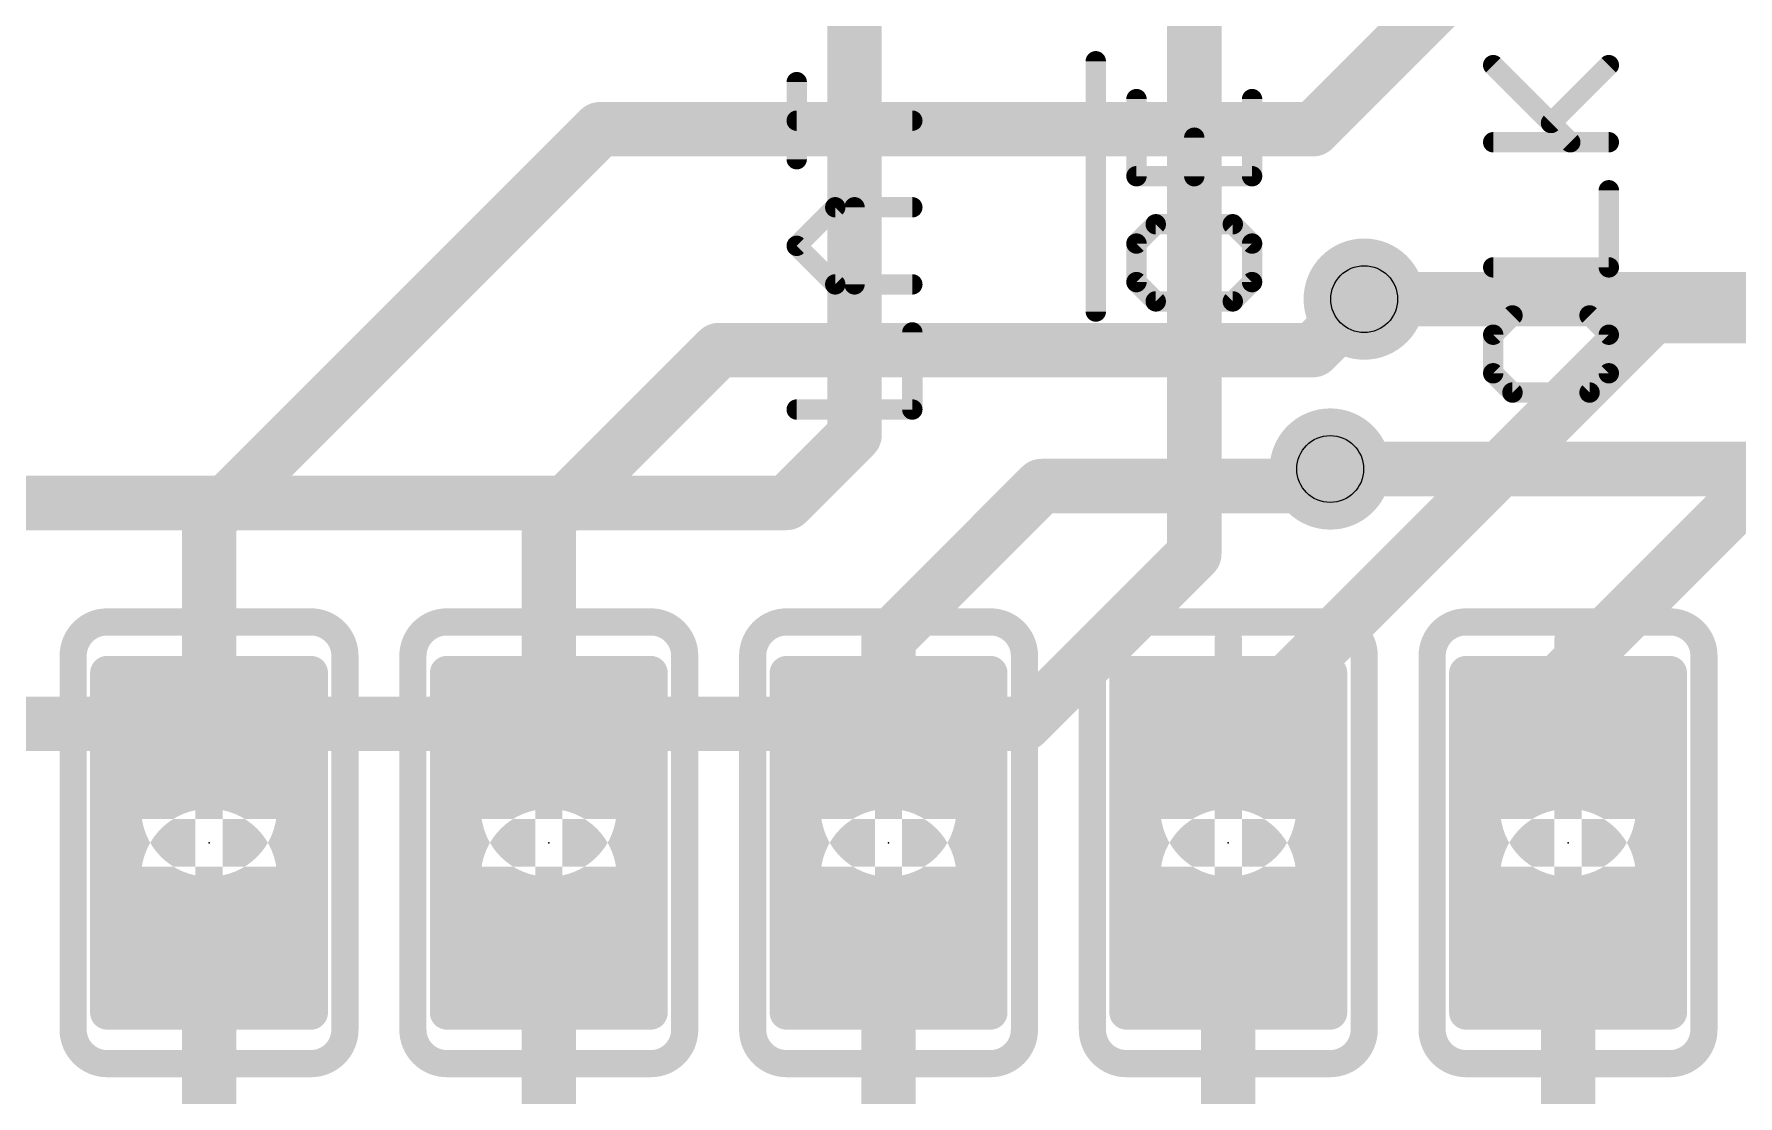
# Model space of a CAD drawing. Extents: x -15 to 76.8, y -9.1 to 59.1.
# Drawn here: x 30.44 to 43.18, y 37.99 to 45.92 of the extents above; entities that cross this region are included whole.
import ezdxf

# ---------------------------------------------------------------- set-up
doc = ezdxf.new("R2010")
doc.units = 0
for name, color, linetype in [('1', 12, 'CONTINUOUS'), ('16', 5, 'CONTINUOUS'), ('18', 110, 'CONTINUOUS'), ('21', 40, 'CONTINUOUS'), ('23', 53, 'CONTINUOUS'), ('29', 253, 'CONTINUOUS'), ('44', 253, 'CONTINUOUS'), ('51', 253, 'CONTINUOUS')]:
    doc.layers.add(name, color=color, linetype=linetype)

# ---------------------------------------------------------------- blocks, each defined once
blk = doc.blocks.new('RECT')
blk.add_solid([(-0.5, -0.5), (0.5, -0.5), (-0.5, 0.5), (0.5, 0.5)])
blk = doc.blocks.new('ROUNDV')
at = {"const_width": 0.5}
blk.add_lwpolyline([(0, -0.25, 1), (0, 0.25, 1), (0, -0.25)], format="xyb", dxfattribs=at)

msp = doc.modelspace()

# ---------------------------------------------------------------- linework, layer by layer
at = {"layer": '1', "const_width": 0.4064}
for points in [[(40.005, 45.212), (41.656, 46.863)], [(31.75, 42.291), (34.671, 45.212)], [(34.671, 45.212), (40.005, 45.212)], [(40.005, 43.561), (40.386, 43.942)], [(39.37, 40.64), (42.545, 43.815)], [(42.545, 43.815), (44.958, 43.815)], [(34.29, 42.291), (35.56, 43.561)], [(35.56, 43.561), (40.005, 43.561)], [(41.91, 41.148), (43.688, 42.926)], [(40.005, 42.545), (40.132, 42.672)], [(36.83, 41.402), (37.973, 42.545)], [(37.973, 42.545), (40.005, 42.545)], [(31.75, 40.64), (31.75, 42.291)], [(34.29, 40.64), (34.29, 42.291)], [(36.83, 40.64), (36.83, 41.402)], [(41.91, 40.64), (41.91, 41.148)], [(31.75, 39.116), (31.75, 36.83)], [(34.29, 39.116), (34.29, 36.83)], [(36.83, 39.116), (36.83, 36.83)], [(39.37, 39.116), (39.37, 36.83)], [(41.91, 39.116), (41.91, 36.83)]]:
    msp.add_lwpolyline(points, dxfattribs=at)
at = {"layer": '1', "const_width": 0.2032}
for points in [[(34.671, 45.3136, 1), (34.671, 45.1104)], [(34.7428, 45.1402, 1), (34.5992, 45.2838)], [(39.9332, 45.2838, 1), (40.0768, 45.1402)], [(40.005, 45.1104, 1), (40.005, 45.3136)], [(40.4578, 43.8702, 1), (40.3142, 44.0138)], [(42.545, 43.9166, 1), (42.545, 43.7134)], [(42.6168, 43.7432, 1), (42.4732, 43.8868)], [(35.56, 43.6626, 1), (35.56, 43.4594)], [(35.6318, 43.4892, 1), (35.4882, 43.6328)], [(39.9332, 43.6328, 1), (40.0768, 43.4892)], [(40.005, 43.4594, 1), (40.005, 43.6626)], [(40.2038, 42.6002, 1), (40.0602, 42.7438)], [(37.973, 42.6466, 1), (37.973, 42.4434)], [(38.0448, 42.4732, 1), (37.9012, 42.6168)], [(39.9332, 42.6168, 1), (40.0768, 42.4732)], [(40.005, 42.4434, 1), (40.005, 42.6466)], [(31.8516, 42.291, 1), (31.6484, 42.291)], [(31.6782, 42.3628, 1), (31.8218, 42.2192)], [(34.3916, 42.291, 1), (34.1884, 42.291)], [(34.2182, 42.3628, 1), (34.3618, 42.2192)], [(36.9316, 41.402, 1), (36.7284, 41.402)], [(36.7582, 41.4738, 1), (36.9018, 41.3302)], [(42.0116, 41.148, 1), (41.8084, 41.148)], [(41.8382, 41.2198, 1), (41.9818, 41.0762)], [(39.2982, 40.7118, 1), (39.4418, 40.5682)], [(31.6484, 40.64, 1), (31.8516, 40.64)], [(34.1884, 40.64, 1), (34.3916, 40.64)], [(36.7284, 40.64, 1), (36.9316, 40.64)], [(41.8084, 40.64, 1), (42.0116, 40.64)], [(31.8516, 39.116, 1), (31.6484, 39.116)], [(34.3916, 39.116, 1), (34.1884, 39.116)], [(36.9316, 39.116, 1), (36.7284, 39.116)], [(39.4716, 39.116, 1), (39.2684, 39.116)], [(42.0116, 39.116, 1), (41.8084, 39.116)]]:
    msp.add_lwpolyline(points, format="xyb", dxfattribs=at)
at = {"layer": '16', "const_width": 0.4064}
for points in [[(36.576, 46.99), (36.576, 42.926)], [(39.116, 42.037), (39.116, 46.99)], [(40.386, 43.942), (44.323, 43.942)], [(36.576, 42.926), (36.068, 42.418)], [(40.132, 42.672), (44.196, 42.672)], [(36.068, 42.418), (26.416, 42.418)], [(37.846, 40.767), (39.116, 42.037)], [(27.432, 40.767), (37.846, 40.767)]]:
    msp.add_lwpolyline(points, dxfattribs=at)
at = {"layer": '16', "const_width": 0.2032}
for points in [[(40.386, 44.0436, 1), (40.386, 43.8404)], [(36.6478, 42.8542, 1), (36.5042, 42.9978)], [(36.4744, 42.926, 1), (36.6776, 42.926)], [(40.132, 42.7736, 1), (40.132, 42.5704)], [(35.9962, 42.4898, 1), (36.1398, 42.3462)], [(36.068, 42.3164, 1), (36.068, 42.5196)], [(39.1878, 41.9652, 1), (39.0442, 42.1088)], [(39.0144, 42.037, 1), (39.2176, 42.037)], [(37.7742, 40.8388, 1), (37.9178, 40.6952)], [(37.846, 40.6654, 1), (37.846, 40.8686)]]:
    msp.add_lwpolyline(points, format="xyb", dxfattribs=at)
at = {"layer": '21'}
for points, const_width in [([(38.3794, 43.849), (38.3794, 45.72)], 0.1524), ([(41.9267, 45.1147), (41.3505, 45.6909)], 0.1524), ([(41.7826, 45.2587), (42.2148, 45.6909)], 0.1524), ([(36.1435, 44.9877), (36.1435, 45.5639)], 0.1524), ([(38.6835, 45.4369), (38.6835, 44.8607)], 0.1524), ([(39.5478, 44.8607), (39.5478, 45.4369)], 0.1524), ([(37.0078, 45.2758), (36.1435, 45.2758)], 0.1524), ([(39.1156, 44.8607), (39.1156, 45.1488)], 0.1524), ([(41.3505, 45.1147), (42.2148, 45.1147)], 0.1524), ([(38.6835, 44.8607), (39.5478, 44.8607)], 0.1524), ([(42.2148, 44.1792), (42.2148, 44.7554)], 0.1524), ([(36.1435, 44.3403), (36.4316, 44.6284)], 0.1524), ([(36.4316, 44.6284), (37.0078, 44.6284)], 0.1524), ([(36.5756, 44.0522), (36.5756, 44.6284)], 0.1524), ([(38.8275, 44.5014), (38.6835, 44.3573)], 0.1524), ([(39.4037, 44.5014), (38.8275, 44.5014)], 0.1524), ([(39.5478, 44.3573), (39.4037, 44.5014)], 0.1524), ([(36.4316, 44.0522), (36.1435, 44.3403)], 0.1524), ([(38.6835, 44.3573), (38.6835, 44.0692)], 0.1524), ([(39.5478, 44.0692), (39.5478, 44.3573)], 0.1524), ([(41.3505, 44.1792), (42.2148, 44.1792)], 0.1524), ([(37.0078, 44.0522), (36.4316, 44.0522)], 0.1524), ([(38.6835, 44.0692), (38.8275, 43.9252)], 0.1524), ([(39.4037, 43.9252), (39.5478, 44.0692)], 0.1524), ([(38.8275, 43.9252), (39.4037, 43.9252)], 0.1524), ([(41.4945, 43.8199), (41.3505, 43.6758)], 0.1524), ([(42.2148, 43.6758), (42.0707, 43.8199)], 0.1524), ([(37.0078, 43.1166), (37.0078, 43.6929)], 0.1524), ([(41.3505, 43.6758), (41.3505, 43.3877)], 0.1524), ([(42.2148, 43.3877), (42.2148, 43.6758)], 0.1524), ([(41.3505, 43.3877), (41.4945, 43.2436)], 0.1524), ([(42.0707, 43.2436), (42.2148, 43.3877)], 0.1524), ([(41.4945, 43.2436), (42.0707, 43.2436)], 0.1524), ([(36.1435, 43.1166), (37.0078, 43.1166)], 0.1524), ([(30.988, 41.529), (32.512, 41.529)], 0.2032), ([(33.528, 41.529), (35.052, 41.529)], 0.2032), ([(36.068, 41.529), (37.592, 41.529)], 0.2032), ([(38.608, 41.529), (40.132, 41.529)], 0.2032), ([(41.148, 41.529), (42.672, 41.529)], 0.2032), ([(30.734, 38.481), (30.734, 41.275)], 0.2032), ([(32.766, 41.275), (32.766, 38.481)], 0.2032), ([(33.274, 38.481), (33.274, 41.275)], 0.2032), ([(35.306, 41.275), (35.306, 38.481)], 0.2032), ([(35.814, 38.481), (35.814, 41.275)], 0.2032), ([(37.846, 41.275), (37.846, 38.481)], 0.2032), ([(38.354, 38.481), (38.354, 41.275)], 0.2032), ([(40.386, 41.275), (40.386, 38.481)], 0.2032), ([(40.894, 38.481), (40.894, 41.275)], 0.2032), ([(42.926, 41.275), (42.926, 38.481)], 0.2032), ([(30.988, 38.227), (32.512, 38.227)], 0.2032), ([(33.528, 38.227), (35.052, 38.227)], 0.2032), ([(36.068, 38.227), (37.592, 38.227)], 0.2032), ([(38.608, 38.227), (40.132, 38.227)], 0.2032), ([(41.148, 38.227), (42.672, 38.227)], 0.2032)]:
    msp.add_lwpolyline(points, dxfattribs=dict(at, const_width=const_width))
for points, const_width in [([(38.4175, 45.72, 1), (38.3413, 45.72)], 0.0762), ([(41.3774, 45.7178, 1), (41.3235, 45.664)], 0.0762), ([(42.2417, 45.664, 1), (42.1879, 45.7178)], 0.0762), ([(36.1816, 45.5639, 1), (36.1054, 45.5639)], 0.0762), ([(38.7216, 45.4369, 1), (38.6454, 45.4369)], 0.0762), ([(39.5859, 45.4369, 1), (39.5097, 45.4369)], 0.0762), ([(36.1435, 45.3139, 1), (36.1435, 45.2377)], 0.0762), ([(37.0078, 45.2377, 1), (37.0078, 45.3139)], 0.0762), ([(39.1537, 45.1488, 1), (39.0775, 45.1488)], 0.0762), ([(41.7557, 45.2857, 1), (41.8096, 45.2318)], 0.0762), ([(41.3505, 45.1528, 1), (41.3505, 45.0766)], 0.0762), ([(41.8997, 45.0877, 1), (41.9536, 45.1416)], 0.0762), ([(42.2148, 45.0766, 1), (42.2148, 45.1528)], 0.0762), ([(36.1054, 44.9877, 1), (36.1816, 44.9877)], 0.0762), ([(38.6835, 44.8988, 1), (38.6835, 44.8226)], 0.0762), ([(38.6454, 44.8607, 1), (38.7216, 44.8607)], 0.0762), ([(39.0775, 44.8607, 1), (39.1537, 44.8607)], 0.0762), ([(39.5097, 44.8607, 1), (39.5859, 44.8607)], 0.0762), ([(39.5478, 44.8226, 1), (39.5478, 44.8988)], 0.0762), ([(42.2529, 44.7554, 1), (42.1767, 44.7554)], 0.0762), ([(36.4316, 44.6665, 1), (36.4316, 44.5903)], 0.0762), ([(36.4585, 44.6014, 1), (36.4046, 44.6553)], 0.0762), ([(36.6137, 44.6284, 1), (36.5375, 44.6284)], 0.0762), ([(37.0078, 44.5903, 1), (37.0078, 44.6665)], 0.0762), ([(38.8275, 44.5395, 1), (38.8275, 44.4633)], 0.0762), ([(38.8545, 44.4744, 1), (38.8006, 44.5283)], 0.0762), ([(39.4307, 44.5283, 1), (39.3768, 44.4744)], 0.0762), ([(39.4037, 44.4633, 1), (39.4037, 44.5395)], 0.0762), ([(36.1704, 44.3672, 1), (36.1165, 44.3133)], 0.0762), ([(36.1165, 44.3672, 1), (36.1704, 44.3133)], 0.0762), ([(38.6565, 44.3843, 1), (38.7104, 44.3304)], 0.0762), ([(38.7216, 44.3573, 1), (38.6454, 44.3573)], 0.0762), ([(39.5859, 44.3573, 1), (39.5097, 44.3573)], 0.0762), ([(39.5209, 44.3304, 1), (39.5747, 44.3843)], 0.0762), ([(41.3505, 44.2173, 1), (41.3505, 44.1411)], 0.0762), ([(42.1767, 44.1792, 1), (42.2529, 44.1792)], 0.0762), ([(42.2148, 44.1411, 1), (42.2148, 44.2173)], 0.0762), ([(36.4316, 44.0903, 1), (36.4316, 44.0141)], 0.0762), ([(36.4046, 44.0252, 1), (36.4585, 44.0791)], 0.0762), ([(36.5375, 44.0522, 1), (36.6137, 44.0522)], 0.0762), ([(37.0078, 44.0141, 1), (37.0078, 44.0903)], 0.0762), ([(38.7104, 44.0962, 1), (38.6565, 44.0423)], 0.0762), ([(38.6454, 44.0692, 1), (38.7216, 44.0692)], 0.0762), ([(39.5097, 44.0692, 1), (39.5859, 44.0692)], 0.0762), ([(39.5747, 44.0423, 1), (39.5209, 44.0962)], 0.0762), ([(38.8275, 43.9633, 1), (38.8275, 43.8871)], 0.0762), ([(38.8006, 43.8982, 1), (38.8545, 43.9521)], 0.0762), ([(39.3768, 43.9521, 1), (39.4307, 43.8982)], 0.0762), ([(39.4037, 43.8871, 1), (39.4037, 43.9633)], 0.0762), ([(38.3413, 43.849, 1), (38.4175, 43.849)], 0.0762), ([(41.5215, 43.7929, 1), (41.4676, 43.8468)], 0.0762), ([(42.0977, 43.8468, 1), (42.0438, 43.7929)], 0.0762), ([(37.0459, 43.6929, 1), (36.9697, 43.6929)], 0.0762), ([(41.3235, 43.7028, 1), (41.3774, 43.6489)], 0.0762), ([(41.3886, 43.6758, 1), (41.3124, 43.6758)], 0.0762), ([(42.2529, 43.6758, 1), (42.1767, 43.6758)], 0.0762), ([(42.1879, 43.6489, 1), (42.2417, 43.7028)], 0.0762), ([(41.3774, 43.4146, 1), (41.3235, 43.3608)], 0.0762), ([(42.2417, 43.3608, 1), (42.1879, 43.4146)], 0.0762), ([(41.3124, 43.3877, 1), (41.3886, 43.3877)], 0.0762), ([(41.4945, 43.2817, 1), (41.4945, 43.2055)], 0.0762), ([(42.0707, 43.2055, 1), (42.0707, 43.2817)], 0.0762), ([(42.1767, 43.3877, 1), (42.2529, 43.3877)], 0.0762), ([(36.1435, 43.1547, 1), (36.1435, 43.0785)], 0.0762), ([(37.0078, 43.0785, 1), (37.0078, 43.1547)], 0.0762), ([(41.4676, 43.2167, 1), (41.5215, 43.2706)], 0.0762), ([(42.0438, 43.2706, 1), (42.0977, 43.2167)], 0.0762), ([(36.9697, 43.1166, 1), (37.0459, 43.1166)], 0.0762), ([(30.988, 41.529, 0.4142), (30.734, 41.275)], 0.2032), ([(30.988, 41.5798, 1), (30.988, 41.4782)], 0.1016), ([(30.988, 41.4782, 1), (30.988, 41.5798)], 0.1016), ([(32.766, 41.275, 0.4142), (32.512, 41.529)], 0.2032), ([(32.512, 41.5798, 1), (32.512, 41.4782)], 0.1016), ([(32.512, 41.4782, 1), (32.512, 41.5798)], 0.1016), ([(33.528, 41.529, 0.4142), (33.274, 41.275)], 0.2032), ([(33.528, 41.5798, 1), (33.528, 41.4782)], 0.1016), ([(33.528, 41.4782, 1), (33.528, 41.5798)], 0.1016), ([(35.306, 41.275, 0.4142), (35.052, 41.529)], 0.2032), ([(35.052, 41.5798, 1), (35.052, 41.4782)], 0.1016), ([(35.052, 41.4782, 1), (35.052, 41.5798)], 0.1016), ([(36.068, 41.529, 0.4142), (35.814, 41.275)], 0.2032), ([(36.068, 41.5798, 1), (36.068, 41.4782)], 0.1016), ([(36.068, 41.4782, 1), (36.068, 41.5798)], 0.1016), ([(37.846, 41.275, 0.4142), (37.592, 41.529)], 0.2032), ([(37.592, 41.5798, 1), (37.592, 41.4782)], 0.1016), ([(37.592, 41.4782, 1), (37.592, 41.5798)], 0.1016), ([(38.608, 41.529, 0.4142), (38.354, 41.275)], 0.2032), ([(38.608, 41.5798, 1), (38.608, 41.4782)], 0.1016), ([(38.608, 41.4782, 1), (38.608, 41.5798)], 0.1016), ([(40.386, 41.275, 0.4142), (40.132, 41.529)], 0.2032), ([(40.132, 41.5798, 1), (40.132, 41.4782)], 0.1016), ([(40.132, 41.4782, 1), (40.132, 41.5798)], 0.1016), ([(41.148, 41.529, 0.4142), (40.894, 41.275)], 0.2032), ([(41.148, 41.5798, 1), (41.148, 41.4782)], 0.1016), ([(41.148, 41.4782, 1), (41.148, 41.5798)], 0.1016), ([(42.926, 41.275, 0.4142), (42.672, 41.529)], 0.2032), ([(42.672, 41.5798, 1), (42.672, 41.4782)], 0.1016), ([(42.672, 41.4782, 1), (42.672, 41.5798)], 0.1016), ([(30.7848, 41.275, 1), (30.6832, 41.275)], 0.1016), ([(30.6832, 41.275, 1), (30.7848, 41.275)], 0.1016), ([(32.8168, 41.275, 1), (32.7152, 41.275)], 0.1016), ([(32.7152, 41.275, 1), (32.8168, 41.275)], 0.1016), ([(33.3248, 41.275, 1), (33.2232, 41.275)], 0.1016), ([(33.2232, 41.275, 1), (33.3248, 41.275)], 0.1016), ([(35.3568, 41.275, 1), (35.2552, 41.275)], 0.1016), ([(35.2552, 41.275, 1), (35.3568, 41.275)], 0.1016), ([(35.8648, 41.275, 1), (35.7632, 41.275)], 0.1016), ([(35.7632, 41.275, 1), (35.8648, 41.275)], 0.1016), ([(37.8968, 41.275, 1), (37.7952, 41.275)], 0.1016), ([(37.7952, 41.275, 1), (37.8968, 41.275)], 0.1016), ([(38.4048, 41.275, 1), (38.3032, 41.275)], 0.1016), ([(38.3032, 41.275, 1), (38.4048, 41.275)], 0.1016), ([(40.4368, 41.275, 1), (40.3352, 41.275)], 0.1016), ([(40.3352, 41.275, 1), (40.4368, 41.275)], 0.1016), ([(40.9448, 41.275, 1), (40.8432, 41.275)], 0.1016), ([(40.8432, 41.275, 1), (40.9448, 41.275)], 0.1016), ([(42.9768, 41.275, 1), (42.8752, 41.275)], 0.1016), ([(42.8752, 41.275, 1), (42.9768, 41.275)], 0.1016), ([(30.734, 38.481, 0.4142), (30.988, 38.227)], 0.2032), ([(30.7848, 38.481, 1), (30.6832, 38.481)], 0.1016), ([(30.6832, 38.481, 1), (30.7848, 38.481)], 0.1016), ([(32.512, 38.227, 0.4142), (32.766, 38.481)], 0.2032), ([(32.8168, 38.481, 1), (32.7152, 38.481)], 0.1016), ([(32.7152, 38.481, 1), (32.8168, 38.481)], 0.1016), ([(33.274, 38.481, 0.4142), (33.528, 38.227)], 0.2032), ([(33.3248, 38.481, 1), (33.2232, 38.481)], 0.1016), ([(33.2232, 38.481, 1), (33.3248, 38.481)], 0.1016), ([(35.052, 38.227, 0.4142), (35.306, 38.481)], 0.2032), ([(35.3568, 38.481, 1), (35.2552, 38.481)], 0.1016), ([(35.2552, 38.481, 1), (35.3568, 38.481)], 0.1016), ([(35.814, 38.481, 0.4142), (36.068, 38.227)], 0.2032), ([(35.8648, 38.481, 1), (35.7632, 38.481)], 0.1016), ([(35.7632, 38.481, 1), (35.8648, 38.481)], 0.1016), ([(37.592, 38.227, 0.4142), (37.846, 38.481)], 0.2032), ([(37.8968, 38.481, 1), (37.7952, 38.481)], 0.1016), ([(37.7952, 38.481, 1), (37.8968, 38.481)], 0.1016), ([(38.354, 38.481, 0.4142), (38.608, 38.227)], 0.2032), ([(38.4048, 38.481, 1), (38.3032, 38.481)], 0.1016), ([(38.3032, 38.481, 1), (38.4048, 38.481)], 0.1016), ([(40.132, 38.227, 0.4142), (40.386, 38.481)], 0.2032), ([(40.4368, 38.481, 1), (40.3352, 38.481)], 0.1016), ([(40.3352, 38.481, 1), (40.4368, 38.481)], 0.1016), ([(40.894, 38.481, 0.4142), (41.148, 38.227)], 0.2032), ([(40.9448, 38.481, 1), (40.8432, 38.481)], 0.1016), ([(40.8432, 38.481, 1), (40.9448, 38.481)], 0.1016), ([(42.672, 38.227, 0.4142), (42.926, 38.481)], 0.2032), ([(42.9768, 38.481, 1), (42.8752, 38.481)], 0.1016), ([(42.8752, 38.481, 1), (42.9768, 38.481)], 0.1016), ([(30.988, 38.2778, 1), (30.988, 38.1762)], 0.1016), ([(30.988, 38.1762, 1), (30.988, 38.2778)], 0.1016), ([(32.512, 38.2778, 1), (32.512, 38.1762)], 0.1016), ([(32.512, 38.1762, 1), (32.512, 38.2778)], 0.1016), ([(33.528, 38.2778, 1), (33.528, 38.1762)], 0.1016), ([(33.528, 38.1762, 1), (33.528, 38.2778)], 0.1016), ([(35.052, 38.2778, 1), (35.052, 38.1762)], 0.1016), ([(35.052, 38.1762, 1), (35.052, 38.2778)], 0.1016), ([(36.068, 38.2778, 1), (36.068, 38.1762)], 0.1016), ([(36.068, 38.1762, 1), (36.068, 38.2778)], 0.1016), ([(37.592, 38.2778, 1), (37.592, 38.1762)], 0.1016), ([(37.592, 38.1762, 1), (37.592, 38.2778)], 0.1016), ([(38.608, 38.2778, 1), (38.608, 38.1762)], 0.1016), ([(38.608, 38.1762, 1), (38.608, 38.2778)], 0.1016), ([(40.132, 38.2778, 1), (40.132, 38.1762)], 0.1016), ([(40.132, 38.1762, 1), (40.132, 38.2778)], 0.1016), ([(41.148, 38.2778, 1), (41.148, 38.1762)], 0.1016), ([(41.148, 38.1762, 1), (41.148, 38.2778)], 0.1016), ([(42.672, 38.2778, 1), (42.672, 38.1762)], 0.1016), ([(42.672, 38.1762, 1), (42.672, 38.2778)], 0.1016)]:
    msp.add_lwpolyline(points, format="xyb", dxfattribs=dict(at, const_width=const_width))
at = {"layer": '23'}
for p in [(31.75, 39.878), (34.29, 39.878), (36.83, 39.878), (39.37, 39.878), (41.91, 39.878)]:
    msp.add_point(p, dxfattribs=at)
at = {"layer": '29', "const_width": 0.254}
for points in [[(30.988, 38.608), (30.988, 41.148)], [(30.988, 41.148), (32.512, 41.148)], [(32.512, 41.148), (32.512, 38.608)], [(33.528, 38.608), (33.528, 41.148)], [(33.528, 41.148), (35.052, 41.148)], [(35.052, 41.148), (35.052, 38.608)], [(36.068, 38.608), (36.068, 41.148)], [(36.068, 41.148), (37.592, 41.148)], [(37.592, 41.148), (37.592, 38.608)], [(38.608, 38.608), (38.608, 41.148)], [(38.608, 41.148), (40.132, 41.148)], [(40.132, 41.148), (40.132, 38.608)], [(41.148, 38.608), (41.148, 41.148)], [(41.148, 41.148), (42.672, 41.148)], [(42.672, 41.148), (42.672, 38.608)], [(30.988, 40.894), (32.512, 40.894)], [(33.528, 40.894), (35.052, 40.894)], [(36.068, 40.894), (37.592, 40.894)], [(38.608, 40.894), (40.132, 40.894)], [(41.148, 40.894), (42.672, 40.894)], [(30.988, 40.64), (32.512, 40.64)], [(33.528, 40.64), (35.052, 40.64)], [(36.068, 40.64), (37.592, 40.64)], [(38.608, 40.64), (40.132, 40.64)], [(41.148, 40.64), (42.672, 40.64)], [(30.988, 40.386), (32.512, 40.386)], [(33.528, 40.386), (35.052, 40.386)], [(36.068, 40.386), (37.592, 40.386)], [(38.608, 40.386), (40.132, 40.386)], [(41.148, 40.386), (42.672, 40.386)], [(30.988, 40.132), (32.512, 40.132)], [(33.528, 40.132), (35.052, 40.132)], [(36.068, 40.132), (37.592, 40.132)], [(38.608, 40.132), (40.132, 40.132)], [(41.148, 40.132), (42.672, 40.132)], [(30.988, 39.878), (32.512, 39.878)], [(33.528, 39.878), (35.052, 39.878)], [(36.068, 39.878), (37.592, 39.878)], [(38.608, 39.878), (40.132, 39.878)], [(41.148, 39.878), (42.672, 39.878)], [(30.988, 39.624), (32.512, 39.624)], [(33.528, 39.624), (35.052, 39.624)], [(36.068, 39.624), (37.592, 39.624)], [(38.608, 39.624), (40.132, 39.624)], [(41.148, 39.624), (42.672, 39.624)], [(30.988, 39.37), (32.512, 39.37)], [(33.528, 39.37), (35.052, 39.37)], [(36.068, 39.37), (37.592, 39.37)], [(38.608, 39.37), (40.132, 39.37)], [(41.148, 39.37), (42.672, 39.37)], [(30.988, 39.116), (32.512, 39.116)], [(33.528, 39.116), (35.052, 39.116)], [(36.068, 39.116), (37.592, 39.116)], [(38.608, 39.116), (40.132, 39.116)], [(41.148, 39.116), (42.672, 39.116)], [(30.988, 38.862), (32.512, 38.862)], [(33.528, 38.862), (35.052, 38.862)], [(36.068, 38.862), (37.592, 38.862)], [(38.608, 38.862), (40.132, 38.862)], [(41.148, 38.862), (42.672, 38.862)], [(32.512, 38.608), (30.988, 38.608)], [(30.988, 38.608), (32.512, 38.608)], [(35.052, 38.608), (33.528, 38.608)], [(33.528, 38.608), (35.052, 38.608)], [(37.592, 38.608), (36.068, 38.608)], [(36.068, 38.608), (37.592, 38.608)], [(40.132, 38.608), (38.608, 38.608)], [(38.608, 38.608), (40.132, 38.608)], [(42.672, 38.608), (41.148, 38.608)], [(41.148, 38.608), (42.672, 38.608)]]:
    msp.add_lwpolyline(points, dxfattribs=at)
at = {"layer": '29', "const_width": 0.127}
for points in [[(31.0515, 41.148, 1), (30.9245, 41.148)], [(30.988, 41.2115, 1), (30.988, 41.0845)], [(32.5755, 41.148, 1), (32.4485, 41.148)], [(32.512, 41.0845, 1), (32.512, 41.2115)], [(33.5915, 41.148, 1), (33.4645, 41.148)], [(33.528, 41.2115, 1), (33.528, 41.0845)], [(35.1155, 41.148, 1), (34.9885, 41.148)], [(35.052, 41.0845, 1), (35.052, 41.2115)], [(36.1315, 41.148, 1), (36.0045, 41.148)], [(36.068, 41.2115, 1), (36.068, 41.0845)], [(37.6555, 41.148, 1), (37.5285, 41.148)], [(37.592, 41.0845, 1), (37.592, 41.2115)], [(38.6715, 41.148, 1), (38.5445, 41.148)], [(38.608, 41.2115, 1), (38.608, 41.0845)], [(40.1955, 41.148, 1), (40.0685, 41.148)], [(40.132, 41.0845, 1), (40.132, 41.2115)], [(41.2115, 41.148, 1), (41.0845, 41.148)], [(41.148, 41.2115, 1), (41.148, 41.0845)], [(42.7355, 41.148, 1), (42.6085, 41.148)], [(42.672, 41.0845, 1), (42.672, 41.2115)], [(30.988, 40.9575, 1), (30.988, 40.8305)], [(32.512, 40.8305, 1), (32.512, 40.9575)], [(33.528, 40.9575, 1), (33.528, 40.8305)], [(35.052, 40.8305, 1), (35.052, 40.9575)], [(36.068, 40.9575, 1), (36.068, 40.8305)], [(37.592, 40.8305, 1), (37.592, 40.9575)], [(38.608, 40.9575, 1), (38.608, 40.8305)], [(40.132, 40.8305, 1), (40.132, 40.9575)], [(41.148, 40.9575, 1), (41.148, 40.8305)], [(42.672, 40.8305, 1), (42.672, 40.9575)], [(30.988, 40.7035, 1), (30.988, 40.5765)], [(32.512, 40.5765, 1), (32.512, 40.7035)], [(33.528, 40.7035, 1), (33.528, 40.5765)], [(35.052, 40.5765, 1), (35.052, 40.7035)], [(36.068, 40.7035, 1), (36.068, 40.5765)], [(37.592, 40.5765, 1), (37.592, 40.7035)], [(38.608, 40.7035, 1), (38.608, 40.5765)], [(40.132, 40.5765, 1), (40.132, 40.7035)], [(41.148, 40.7035, 1), (41.148, 40.5765)], [(42.672, 40.5765, 1), (42.672, 40.7035)], [(30.988, 40.4495, 1), (30.988, 40.3225)], [(32.512, 40.3225, 1), (32.512, 40.4495)], [(33.528, 40.4495, 1), (33.528, 40.3225)], [(35.052, 40.3225, 1), (35.052, 40.4495)], [(36.068, 40.4495, 1), (36.068, 40.3225)], [(37.592, 40.3225, 1), (37.592, 40.4495)], [(38.608, 40.4495, 1), (38.608, 40.3225)], [(40.132, 40.3225, 1), (40.132, 40.4495)], [(41.148, 40.4495, 1), (41.148, 40.3225)], [(42.672, 40.3225, 1), (42.672, 40.4495)], [(30.988, 40.1955, 1), (30.988, 40.0685)], [(32.512, 40.0685, 1), (32.512, 40.1955)], [(33.528, 40.1955, 1), (33.528, 40.0685)], [(35.052, 40.0685, 1), (35.052, 40.1955)], [(36.068, 40.1955, 1), (36.068, 40.0685)], [(37.592, 40.0685, 1), (37.592, 40.1955)], [(38.608, 40.1955, 1), (38.608, 40.0685)], [(40.132, 40.0685, 1), (40.132, 40.1955)], [(41.148, 40.1955, 1), (41.148, 40.0685)], [(42.672, 40.0685, 1), (42.672, 40.1955)], [(30.988, 39.9415, 1), (30.988, 39.8145)], [(32.512, 39.8145, 1), (32.512, 39.9415)], [(33.528, 39.9415, 1), (33.528, 39.8145)], [(35.052, 39.8145, 1), (35.052, 39.9415)], [(36.068, 39.9415, 1), (36.068, 39.8145)], [(37.592, 39.8145, 1), (37.592, 39.9415)], [(38.608, 39.9415, 1), (38.608, 39.8145)], [(40.132, 39.8145, 1), (40.132, 39.9415)], [(41.148, 39.9415, 1), (41.148, 39.8145)], [(42.672, 39.8145, 1), (42.672, 39.9415)], [(30.988, 39.6875, 1), (30.988, 39.5605)], [(32.512, 39.5605, 1), (32.512, 39.6875)], [(33.528, 39.6875, 1), (33.528, 39.5605)], [(35.052, 39.5605, 1), (35.052, 39.6875)], [(36.068, 39.6875, 1), (36.068, 39.5605)], [(37.592, 39.5605, 1), (37.592, 39.6875)], [(38.608, 39.6875, 1), (38.608, 39.5605)], [(40.132, 39.5605, 1), (40.132, 39.6875)], [(41.148, 39.6875, 1), (41.148, 39.5605)], [(42.672, 39.5605, 1), (42.672, 39.6875)], [(30.988, 39.4335, 1), (30.988, 39.3065)], [(32.512, 39.3065, 1), (32.512, 39.4335)], [(33.528, 39.4335, 1), (33.528, 39.3065)], [(35.052, 39.3065, 1), (35.052, 39.4335)], [(36.068, 39.4335, 1), (36.068, 39.3065)], [(37.592, 39.3065, 1), (37.592, 39.4335)], [(38.608, 39.4335, 1), (38.608, 39.3065)], [(40.132, 39.3065, 1), (40.132, 39.4335)], [(41.148, 39.4335, 1), (41.148, 39.3065)], [(42.672, 39.3065, 1), (42.672, 39.4335)], [(30.988, 39.1795, 1), (30.988, 39.0525)], [(32.512, 39.0525, 1), (32.512, 39.1795)], [(33.528, 39.1795, 1), (33.528, 39.0525)], [(35.052, 39.0525, 1), (35.052, 39.1795)], [(36.068, 39.1795, 1), (36.068, 39.0525)], [(37.592, 39.0525, 1), (37.592, 39.1795)], [(38.608, 39.1795, 1), (38.608, 39.0525)], [(40.132, 39.0525, 1), (40.132, 39.1795)], [(41.148, 39.1795, 1), (41.148, 39.0525)], [(42.672, 39.0525, 1), (42.672, 39.1795)], [(30.988, 38.9255, 1), (30.988, 38.7985)], [(32.512, 38.7985, 1), (32.512, 38.9255)], [(33.528, 38.9255, 1), (33.528, 38.7985)], [(35.052, 38.7985, 1), (35.052, 38.9255)], [(36.068, 38.9255, 1), (36.068, 38.7985)], [(37.592, 38.7985, 1), (37.592, 38.9255)], [(38.608, 38.9255, 1), (38.608, 38.7985)], [(40.132, 38.7985, 1), (40.132, 38.9255)], [(41.148, 38.9255, 1), (41.148, 38.7985)], [(42.672, 38.7985, 1), (42.672, 38.9255)], [(30.988, 38.6715, 1), (30.988, 38.5445)], [(30.988, 38.6715, 1), (30.988, 38.5445)], [(32.512, 38.5445, 1), (32.512, 38.6715)], [(32.512, 38.5445, 1), (32.512, 38.6715)], [(33.528, 38.6715, 1), (33.528, 38.5445)], [(33.528, 38.6715, 1), (33.528, 38.5445)], [(35.052, 38.5445, 1), (35.052, 38.6715)], [(35.052, 38.5445, 1), (35.052, 38.6715)], [(36.068, 38.6715, 1), (36.068, 38.5445)], [(36.068, 38.6715, 1), (36.068, 38.5445)], [(37.592, 38.5445, 1), (37.592, 38.6715)], [(37.592, 38.5445, 1), (37.592, 38.6715)], [(38.608, 38.6715, 1), (38.608, 38.5445)], [(38.608, 38.6715, 1), (38.608, 38.5445)], [(40.132, 38.5445, 1), (40.132, 38.6715)], [(40.132, 38.5445, 1), (40.132, 38.6715)], [(41.148, 38.6715, 1), (41.148, 38.5445)], [(41.148, 38.6715, 1), (41.148, 38.5445)], [(42.672, 38.5445, 1), (42.672, 38.6715)], [(42.672, 38.5445, 1), (42.672, 38.6715)], [(30.9245, 38.608, 1), (31.0515, 38.608)], [(32.4485, 38.608, 1), (32.5755, 38.608)], [(33.4645, 38.608, 1), (33.5915, 38.608)], [(34.9885, 38.608, 1), (35.1155, 38.608)], [(36.0045, 38.608, 1), (36.1315, 38.608)], [(37.5285, 38.608, 1), (37.6555, 38.608)], [(38.5445, 38.608, 1), (38.6715, 38.608)], [(40.0685, 38.608, 1), (40.1955, 38.608)], [(41.0845, 38.608, 1), (41.2115, 38.608)], [(42.6085, 38.608, 1), (42.7355, 38.608)]]:
    msp.add_lwpolyline(points, format="xyb", dxfattribs=at)
at = {"layer": '44'}
for centre in [(40.386, 43.942), (40.132, 42.672)]:
    msp.add_circle(centre, 0.25, dxfattribs=at)
at = {"layer": '51', "const_width": 0.2032}
for points in [[(31.75, 40.894), (31.75, 41.402)], [(34.29, 40.894), (34.29, 41.402)], [(36.83, 40.894), (36.83, 41.402)], [(39.37, 40.894), (39.37, 41.402)], [(41.91, 40.894), (41.91, 41.402)], [(31.75, 38.862), (31.75, 38.354)], [(34.29, 38.862), (34.29, 38.354)], [(36.83, 38.862), (36.83, 38.354)], [(39.37, 38.862), (39.37, 38.354)], [(41.91, 38.862), (41.91, 38.354)]]:
    msp.add_lwpolyline(points, dxfattribs=at)
at = {"layer": '51'}
for points, const_width in [([(31.8008, 41.402, 1), (31.6992, 41.402)], 0.1016), ([(34.3408, 41.402, 1), (34.2392, 41.402)], 0.1016), ([(36.8808, 41.402, 1), (36.7792, 41.402)], 0.1016), ([(39.4208, 41.402, 1), (39.3192, 41.402)], 0.1016), ([(41.9608, 41.402, 1), (41.8592, 41.402)], 0.1016), ([(31.877, 40.132, 1), (31.623, 40.132)], 1.27), ([(31.6992, 40.894, 1), (31.8008, 40.894)], 0.1016), ([(34.417, 40.132, 1), (34.163, 40.132)], 1.27), ([(34.2392, 40.894, 1), (34.3408, 40.894)], 0.1016), ([(36.957, 40.132, 1), (36.703, 40.132)], 1.27), ([(36.7792, 40.894, 1), (36.8808, 40.894)], 0.1016), ([(39.497, 40.132, 1), (39.243, 40.132)], 1.27), ([(39.3192, 40.894, 1), (39.4208, 40.894)], 0.1016), ([(42.037, 40.132, 1), (41.783, 40.132)], 1.27), ([(41.8592, 40.894, 1), (41.9608, 40.894)], 0.1016), ([(31.623, 39.624, 1), (31.877, 39.624)], 1.27), ([(34.163, 39.624, 1), (34.417, 39.624)], 1.27), ([(36.703, 39.624, 1), (36.957, 39.624)], 1.27), ([(39.243, 39.624, 1), (39.497, 39.624)], 1.27), ([(41.783, 39.624, 1), (42.037, 39.624)], 1.27), ([(31.8008, 38.862, 1), (31.6992, 38.862)], 0.1016), ([(34.3408, 38.862, 1), (34.2392, 38.862)], 0.1016), ([(36.8808, 38.862, 1), (36.7792, 38.862)], 0.1016), ([(39.4208, 38.862, 1), (39.3192, 38.862)], 0.1016), ([(41.9608, 38.862, 1), (41.8592, 38.862)], 0.1016), ([(31.6992, 38.354, 1), (31.8008, 38.354)], 0.1016), ([(34.2392, 38.354, 1), (34.3408, 38.354)], 0.1016), ([(36.7792, 38.354, 1), (36.8808, 38.354)], 0.1016), ([(39.3192, 38.354, 1), (39.4208, 38.354)], 0.1016), ([(41.8592, 38.354, 1), (41.9608, 38.354)], 0.1016)]:
    msp.add_lwpolyline(points, format="xyb", dxfattribs=dict(at, const_width=const_width))

# ---------------------------------------------------------------- block references
at = {"layer": '1'}
for p, xscale, yscale, rotation in [((31.75, 40.64), 1.1684, 1.6002, 270), ((34.29, 40.64), 1.1684, 1.6002, 270), ((36.83, 40.64), 1.1684, 1.6002, 270), ((39.37, 40.64), 1.1684, 1.6002, 270), ((41.91, 40.64), 1.1684, 1.6002, 270), ((31.75, 39.878), 0.635, 0.2032, 90), ((34.29, 39.878), 0.635, 0.2032, 90), ((36.83, 39.878), 0.635, 0.2032, 90), ((39.37, 39.878), 0.635, 0.2032, 90), ((41.91, 39.878), 0.635, 0.2032, 90), ((31.75, 39.116), 1.1684, 1.6002, 270), ((34.29, 39.116), 1.1684, 1.6002, 270), ((36.83, 39.116), 1.1684, 1.6002, 270), ((39.37, 39.116), 1.1684, 1.6002, 270), ((41.91, 39.116), 1.1684, 1.6002, 270)]:
    msp.add_blockref('RECT', p, dxfattribs=dict(at, xscale=xscale, yscale=yscale, rotation=rotation))
at = {"layer": '18', "xscale": 0.9064, "yscale": 0.9064}
for p in [(40.386, 43.942), (40.386, 43.942), (40.132, 42.672), (40.132, 42.672)]:
    msp.add_blockref('ROUNDV', p, dxfattribs=at)

doc.saveas('drawing.dxf')
